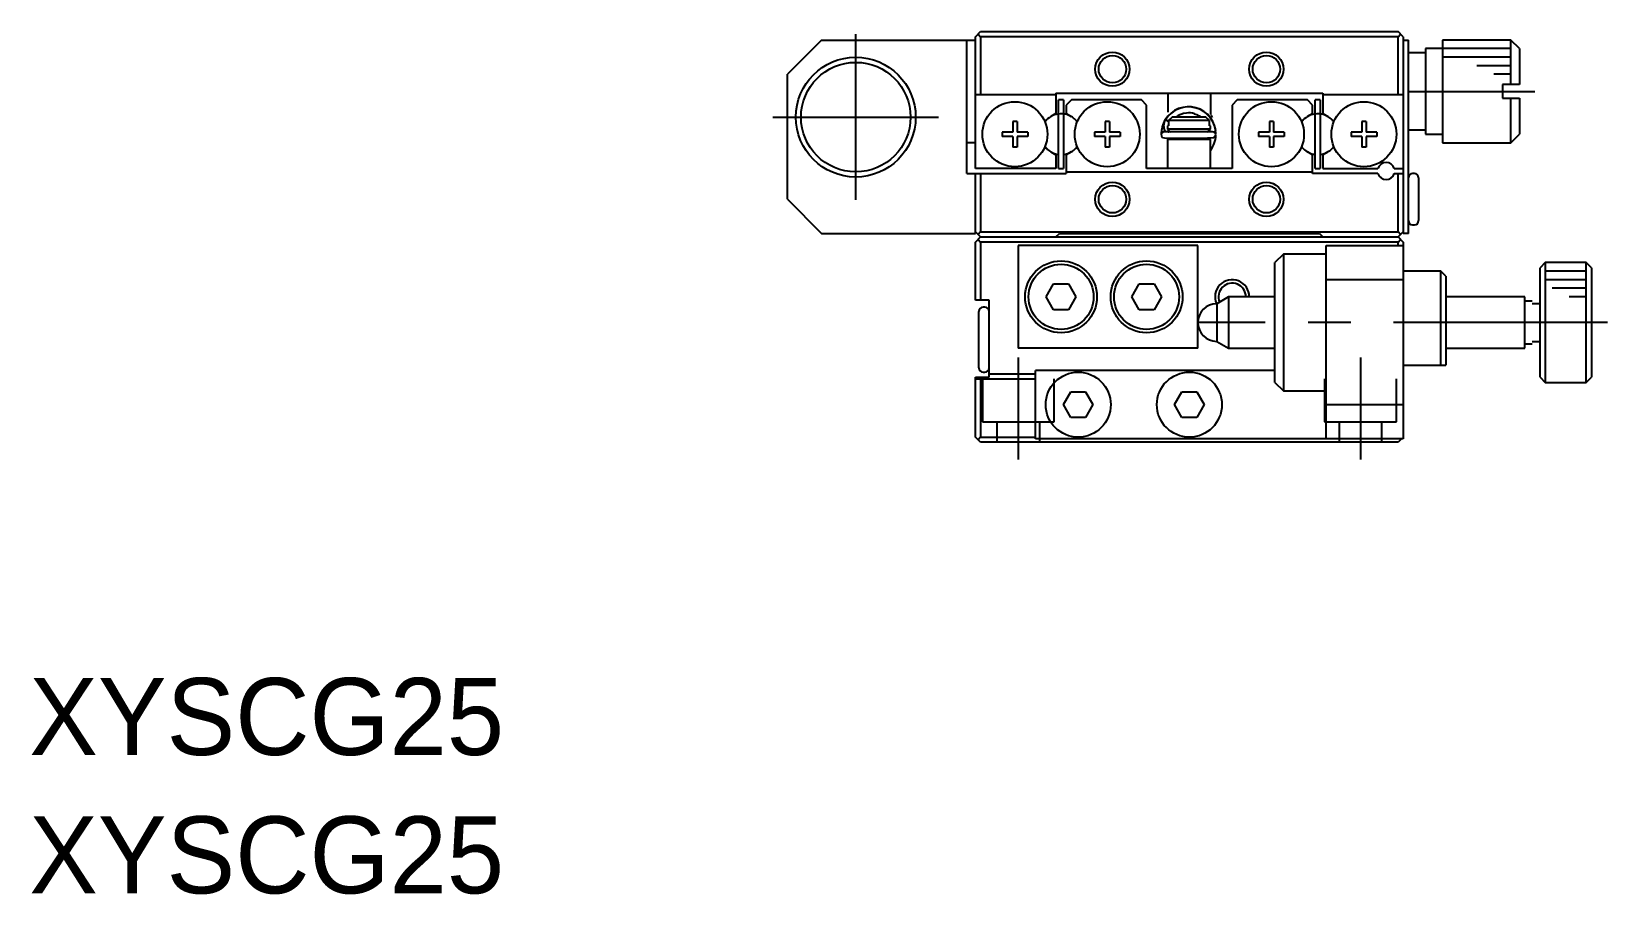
# Model space of a CAD drawing. Extents: x 109 to 321, y 55 to 222.
# Drawn here: x 111 to 203.1, y 55.1 to 105.5 of the extents above; entities that cross this region are included whole.
import ezdxf

# ---------------------------------------------------------------- set-up
doc = ezdxf.new("R2010")
doc.units = 0
doc.header["$LTSCALE"] = 10
doc.linetypes.add('CENTER', pattern=[2, 1.25, -0.25, 0.25, -0.25])
doc.linetypes.add('DASHED', pattern=[3.5, 2, -1.5])
doc.layers.get('0').update_dxf_attribs({"linetype": 'CONTINUOUS'})
doc.layers.add('CENTER', color=1, linetype='CENTER')
doc.styles.get("Standard").update_dxf_attribs({"font": 'FGP教科書体NT-M'})

msp = doc.modelspace()

# ---------------------------------------------------------------- linework, layer by layer
at = {"color": 7, "linetype": 'CONTINUOUS'}
for p, q in [((157.170916, 105.038525), (155.170916, 103.038525)), ((157.170916, 105.038525), (166.170916, 105.038525)), ((165.670916, 97.238525), (165.670916, 105.038525)), ((166.170916, 105.238525), (166.470916, 105.538525)), ((166.170916, 97.538525), (166.170916, 105.238525)), ((166.320916, 105.388525), (166.470916, 105.238525)), ((166.470916, 105.538525), (190.870916, 105.538525)), ((166.470916, 105.238525), (166.470916, 101.838525)), ((190.870916, 105.238525), (166.470916, 105.238525)), ((191.170916, 105.238525), (190.870916, 105.538525)), ((190.870916, 105.238525), (191.020916, 105.388525)), ((190.870916, 101.838525), (190.870916, 105.238525)), ((191.170916, 105.238525), (191.170916, 93.738525)), ((191.170916, 105.038525), (191.470916, 105.038525)), ((191.470916, 93.738525), (191.470916, 105.038525)), ((197.470916, 105.038525), (193.470916, 105.038525)), ((193.470916, 105.038525), (193.470916, 99.038525)), ((197.970916, 104.538525), (197.470916, 105.038525)), ((197.470916, 102.438525), (197.470916, 105.038525)), ((192.470916, 104.288525), (191.470916, 104.288525)), ((193.470916, 104.538525), (192.470916, 104.538525)), ((192.470916, 104.538525), (192.470916, 99.538525)), ((197.970916, 104.538525), (197.970916, 102.438525)), ((155.170916, 95.738525), (155.170916, 103.038525)), ((196.970916, 102.438525), (196.970916, 101.638525)), ((197.970916, 102.438525), (196.970916, 102.438525)), ((170.870916, 101.838525), (166.170916, 101.838525)), ((170.870916, 101.938525), (170.870916, 100.739991)), ((170.870916, 101.938525), (186.470916, 101.938525)), ((171.020916, 97.538525), (171.020916, 101.538525)), ((171.320916, 101.538525), (171.020916, 101.538525)), ((171.320918, 101.538525), (171.320918, 97.538525)), ((171.770916, 101.538525), (171.470916, 101.238525)), ((175.870916, 101.538525), (171.770916, 101.538525)), ((176.170916, 101.238525), (175.870916, 101.538525)), ((177.420916, 101.938525), (177.420916, 100.818735)), ((179.920916, 100.699772), (179.920916, 101.938525)), ((181.470916, 101.538525), (181.170916, 101.238525)), ((185.570916, 101.538525), (181.470916, 101.538525)), ((185.870916, 101.238525), (185.570916, 101.538525)), ((186.020916, 97.538525), (186.020916, 101.538525)), ((186.320916, 101.538525), (186.020916, 101.538525)), ((186.320918, 101.538525), (186.320918, 97.538525)), ((186.470916, 101.938525), (186.470916, 100.739991)), ((191.170916, 101.838525), (186.470916, 101.838525)), ((196.970916, 101.638525), (197.970916, 101.638525)), ((197.470916, 99.038525), (197.470916, 101.638525)), ((197.970916, 101.638525), (197.970916, 99.538525)), ((170.870916, 100.739991), (170.575666, 100.569529)), ((171.470916, 101.238525), (171.470916, 100.739991)), ((171.470916, 100.739991), (171.766166, 100.569529)), ((176.170916, 97.538525), (176.170916, 101.238525)), ((177.660966, 100.538525), (177.450916, 100.338525)), ((179.640865, 100.538525), (177.660966, 100.538525)), ((178.970184, 100.735067), (179.108969, 100.686065)), ((179.108969, 100.686065), (179.242888, 100.620165)), ((179.242888, 100.620165), (179.335235, 100.562046)), ((179.335235, 100.562046), (179.367761, 100.538696)), ((179.850916, 100.338525), (179.640865, 100.538525)), ((179.962976, 100.638609), (179.920957, 100.631004)), ((179.959337, 100.629338), (179.972581, 100.637658)), ((180.030899, 100.523136), (179.972304, 100.638602)), ((181.170916, 101.238525), (181.170916, 97.538525)), ((185.575666, 100.569529), (185.870916, 100.739991)), ((185.870916, 100.739991), (185.870916, 101.238525)), ((186.470916, 100.739991), (186.766166, 100.569529)), ((167.720916, 99.663525), (167.720916, 99.413525)), ((168.345916, 99.663525), (167.720916, 99.663525)), ((168.595916, 100.288525), (168.345916, 100.288525)), ((168.345916, 100.288525), (168.345916, 99.663525)), ((168.595916, 100.288525), (168.595916, 99.663525)), ((169.220916, 99.663525), (168.595916, 99.663525)), ((169.220916, 99.663525), (169.220916, 99.413525)), ((173.120916, 99.663525), (173.120916, 99.413525)), ((173.745916, 99.663525), (173.120916, 99.663525)), ((173.995916, 100.288525), (173.745916, 100.288525)), ((173.745916, 100.288525), (173.745916, 99.663525)), ((173.995916, 100.288525), (173.995916, 99.663525)), ((174.620916, 99.663525), (173.995916, 99.663525)), ((174.620916, 99.663525), (174.620916, 99.413525)), ((177.06948, 99.626046), (177.024124, 99.535228)), ((177.024124, 99.535228), (177.037292, 99.433037)), ((177.15874, 99.677352), (177.06948, 99.626046)), ((177.262009, 99.688267), (177.15874, 99.677352)), ((177.167931, 100.075661), (177.166446, 100.042216)), ((177.166446, 100.042216), (177.166629, 100.008738)), ((177.166629, 100.008738), (177.168479, 99.97531)), ((177.17108, 100.108991), (177.167931, 100.075661)), ((177.168479, 99.97531), (177.171991, 99.942015)), ((177.175884, 100.142125), (177.17108, 100.108991)), ((177.171991, 99.942015), (177.177156, 99.908934)), ((177.182333, 100.174979), (177.175884, 100.142125)), ((177.177156, 99.908934), (177.183963, 99.87615)), ((177.190411, 100.207474), (177.182333, 100.174979)), ((177.183963, 99.87615), (177.192394, 99.843742)), ((177.200098, 100.239528), (177.190411, 100.207474)), ((177.192394, 99.843742), (177.202429, 99.811791)), ((177.211369, 100.271064), (177.200098, 100.239528)), ((177.202429, 99.811791), (177.214043, 99.780376)), ((177.224198, 100.302002), (177.211369, 100.271064)), ((177.214043, 99.780376), (177.227207, 99.749574)), ((177.238554, 100.332267), (177.224198, 100.302002)), ((177.227207, 99.749574), (177.24189, 99.719462)), ((180.011426, 99.675805), (177.231772, 99.675805)), ((177.254399, 100.361783), (177.238554, 100.332267)), ((177.24189, 99.719462), (177.258055, 99.690113)), ((177.27075, 100.388987), (177.254399, 100.361783)), ((177.258055, 99.690113), (177.259244, 99.688084)), ((177.389649, 99.693144), (177.262009, 99.688267)), ((177.271787, 100.389492), (177.27075, 100.388987)), ((177.272826, 100.389488), (177.271787, 100.389492)), ((177.27419, 100.389274), (177.272826, 100.389488)), ((177.275874, 100.388852), (177.27419, 100.389274)), ((177.277876, 100.388222), (177.275874, 100.388852)), ((177.276476, 100.397052), (177.434753, 100.311295)), ((177.280191, 100.387386), (177.277876, 100.388222)), ((177.282813, 100.386344), (177.280191, 100.387386)), ((177.285737, 100.385101), (177.282813, 100.386344)), ((177.288957, 100.383657), (177.285737, 100.385101)), ((177.294293, 100.38114), (177.288957, 100.383657)), ((177.300243, 100.378199), (177.294293, 100.38114)), ((177.306779, 100.374848), (177.300243, 100.378199)), ((177.313868, 100.371103), (177.306779, 100.374848)), ((177.321474, 100.366984), (177.313868, 100.371103)), ((177.329561, 100.36251), (177.321474, 100.366984)), ((177.338089, 100.357704), (177.329561, 100.36251)), ((177.347014, 100.352589), (177.338089, 100.357704)), ((177.356293, 100.347191), (177.347014, 100.352589)), ((177.365881, 100.341537), (177.356293, 100.347191)), ((177.375729, 100.335654), (177.365881, 100.341537)), ((177.385789, 100.329571), (177.375729, 100.335654)), ((177.396011, 100.323319), (177.385789, 100.329571)), ((177.389649, 99.693144), (177.400791, 99.692994)), ((177.406345, 100.316929), (177.396011, 100.323319)), ((177.400791, 99.692994), (177.411901, 99.691888)), ((177.450916, 100.038525), (177.400916, 100.038525)), ((177.400916, 100.038525), (177.400916, 99.838525)), ((179.900916, 99.838525), (177.400916, 99.838525)), ((177.400916, 99.838525), (177.575733, 99.663708)), ((177.416739, 100.310432), (177.406345, 100.316929)), ((177.411901, 99.691888), (177.422917, 99.689832)), ((177.427142, 100.30386), (177.416739, 100.310432)), ((177.422917, 99.689832), (177.43378, 99.686838)), ((177.450916, 100.288579), (177.427142, 100.30386)), ((177.43378, 99.686838), (177.444429, 99.682921)), ((177.434753, 100.311295), (177.452605, 100.299856)), ((177.444429, 99.682921), (177.454807, 99.678104)), ((177.450916, 100.338525), (177.450916, 100.038525)), ((179.850916, 100.338525), (177.450916, 100.338525)), ((177.454807, 99.678104), (177.464857, 99.672411)), ((177.464857, 99.672411), (177.474524, 99.665876)), ((179.727318, 99.664928), (179.900916, 99.838525)), ((179.78397, 99.695006), (179.758343, 99.69561)), ((179.900092, 99.691658), (179.78397, 99.695006)), ((179.797881, 99.735202), (179.848864, 99.77587)), ((179.847121, 99.784577), (179.862188, 99.692946)), ((179.850916, 100.038525), (179.850916, 100.338525)), ((179.900916, 100.038525), (179.850916, 100.038525)), ((180.015453, 99.686229), (179.900092, 99.691658)), ((179.900916, 99.838525), (179.900916, 100.038525)), ((180.119381, 99.665184), (180.015453, 99.686229)), ((180.196654, 99.595744), (180.119381, 99.665184)), ((180.2079, 99.739178), (180.170914, 99.930529)), ((180.185543, 99.399008), (180.221394, 99.497089)), ((180.221394, 99.497089), (180.196654, 99.595744)), ((182.720916, 99.663525), (182.720916, 99.413525)), ((183.345916, 99.663525), (182.720916, 99.663525)), ((183.595916, 100.288525), (183.345916, 100.288525)), ((183.345916, 100.288525), (183.345916, 99.663525)), ((183.595916, 100.288525), (183.595916, 99.663525)), ((184.220916, 99.663525), (183.595916, 99.663525)), ((184.220916, 99.663525), (184.220916, 99.413525)), ((188.120916, 99.663525), (188.120916, 99.413525)), ((188.745916, 99.663525), (188.120916, 99.663525)), ((188.995916, 100.288525), (188.745916, 100.288525)), ((188.745916, 100.288525), (188.745916, 99.663525)), ((188.995916, 100.288525), (188.995916, 99.663525)), ((189.620916, 99.663525), (188.995916, 99.663525)), ((189.620916, 99.663525), (189.620916, 99.413525)), ((191.470916, 99.788525), (192.470916, 99.788525)), ((192.470916, 99.538525), (193.470916, 99.538525)), ((197.470916, 99.038525), (197.970916, 99.538525)), ((166.170916, 99.038525), (165.670916, 99.038525)), ((168.345916, 99.413525), (167.720916, 99.413525)), ((168.345916, 99.413525), (168.345916, 98.788525)), ((168.595916, 98.788525), (168.345916, 98.788525)), ((168.595916, 99.413525), (168.595916, 98.788525)), ((169.220916, 99.413525), (168.595916, 99.413525)), ((173.745916, 99.413525), (173.120916, 99.413525)), ((173.745916, 99.413525), (173.745916, 98.788525)), ((173.995916, 98.788525), (173.745916, 98.788525)), ((173.995916, 99.413525), (173.995916, 98.788525)), ((174.620916, 99.413525), (173.995916, 99.413525)), ((177.037292, 99.433037), (177.105442, 99.35583)), ((177.105442, 99.35583), (177.212546, 99.326055)), ((177.407403, 99.245232), (177.391871, 99.317903)), ((177.478073, 99.315682), (177.400916, 99.238525)), ((179.900916, 99.238525), (177.400916, 99.238525)), ((177.400916, 99.238525), (177.400916, 97.538525)), ((177.470916, 99.315853), (177.470916, 99.308525)), ((179.900916, 99.238525), (179.822317, 99.317125)), ((179.852574, 99.317928), (179.847621, 99.292021)), ((179.900916, 97.538525), (179.900916, 99.238525)), ((180.098986, 99.337916), (180.185543, 99.399008)), ((183.345916, 99.413525), (182.720916, 99.413525)), ((183.345916, 99.413525), (183.345916, 98.788525)), ((183.595916, 98.788525), (183.345916, 98.788525)), ((183.595916, 99.413525), (183.595916, 98.788525)), ((184.220916, 99.413525), (183.595916, 99.413525)), ((188.745916, 99.413525), (188.120916, 99.413525)), ((188.745916, 99.413525), (188.745916, 98.788525)), ((188.995916, 98.788525), (188.745916, 98.788525)), ((188.995916, 99.413525), (188.995916, 98.788525)), ((189.620916, 99.413525), (188.995916, 99.413525)), ((193.470916, 99.038525), (197.470916, 99.038525)), ((170.575666, 98.507522), (170.870916, 98.337059)), ((170.870916, 98.337059), (170.870916, 97.538525)), ((171.766166, 98.507522), (171.470916, 98.337059)), ((171.470916, 98.337059), (171.470916, 97.238525)), ((185.870916, 98.337059), (185.575666, 98.507522)), ((185.870916, 97.238525), (185.870916, 98.337059)), ((186.766166, 98.507522), (186.470916, 98.337059)), ((186.470916, 98.337059), (186.470916, 97.538525)), ((165.670916, 97.238525), (171.470916, 97.238525)), ((170.870916, 97.538525), (166.170916, 97.538525)), ((166.170916, 93.738525), (166.170916, 97.238525)), ((166.470916, 97.238525), (166.470916, 93.838525)), ((171.020916, 97.538525), (171.320916, 97.538525)), ((171.470916, 97.338525), (185.870916, 97.338525)), ((181.170916, 97.538525), (176.170916, 97.538525)), ((189.693946, 97.238525), (185.870916, 97.238525)), ((186.020916, 97.538525), (186.320916, 97.538525)), ((186.470916, 97.538525), (189.693946, 97.538525)), ((190.647885, 97.538525), (191.170916, 97.538525)), ((190.647885, 97.238525), (191.170916, 97.238525)), ((190.870916, 93.838525), (190.870916, 97.238525)), ((191.820916, 97.238525), (191.720916, 97.238525)), ((192.070916, 96.988525), (192.070916, 94.488525)), ((155.170916, 95.738525), (157.170916, 93.738525)), ((191.720916, 94.238525), (191.820916, 94.238525)), ((157.170916, 93.738525), (166.170916, 93.738525)), ((166.170916, 93.838525), (166.470916, 93.538525)), ((166.170916, 93.238525), (166.470916, 93.538525)), ((166.170916, 89.838525), (166.170916, 93.238525)), ((166.470916, 93.838525), (166.320916, 93.688525)), ((166.320916, 93.388525), (166.470916, 93.238525)), ((166.470916, 93.838525), (190.870916, 93.838525)), ((166.470916, 93.538525), (190.870916, 93.538525)), ((190.870916, 93.238525), (166.470916, 93.238525)), ((166.470916, 93.238525), (166.470916, 89.838525)), ((170.870916, 93.538525), (171.070916, 93.738525)), ((171.070916, 93.738525), (186.270916, 93.738525)), ((186.270916, 93.738525), (186.470916, 93.538525)), ((191.020916, 93.688525), (190.870916, 93.838525)), ((190.870916, 93.538525), (191.170916, 93.838525)), ((190.870916, 93.538525), (191.170916, 93.238525)), ((190.870916, 93.238525), (191.020916, 93.388525)), ((190.870916, 93.038525), (190.870916, 93.238525)), ((191.470916, 93.738525), (191.170916, 93.738525)), ((191.170916, 93.238525), (191.170916, 81.738525)), ((168.670916, 93.038525), (168.670916, 87.038525)), ((179.170916, 93.038525), (168.670916, 93.038525)), ((179.170916, 87.038525), (179.170916, 93.038525)), ((184.170916, 92.538525), (183.670916, 92.038525)), ((184.170916, 92.538525), (184.170916, 84.538525)), ((186.670916, 92.538525), (184.170916, 92.538525)), ((186.670916, 93.038525), (191.170916, 93.038525)), ((186.670916, 81.738525), (186.670916, 93.038525)), ((183.670916, 85.038525), (183.670916, 92.038525)), ((193.370916, 91.538525), (191.170916, 91.538525)), ((193.370916, 86.038525), (193.370916, 91.538525)), ((193.670916, 91.238525), (193.370916, 91.538525)), ((193.670916, 91.238525), (193.670916, 86.038525)), ((199.470916, 92.038525), (199.170916, 91.738525)), ((199.170916, 85.338525), (199.170916, 91.738525)), ((199.470916, 92.038525), (199.470916, 85.038525)), ((201.870916, 92.038525), (199.470916, 92.038525)), ((201.870916, 85.038525), (201.870916, 92.038525)), ((202.170916, 91.738525), (201.870916, 92.038525)), ((202.170916, 91.738525), (202.170916, 85.338525)), ((170.30489, 90.038525), (170.737903, 90.788525)), ((170.737903, 90.788525), (171.603928, 90.788525)), ((171.603928, 90.788525), (172.036941, 90.038525)), ((175.30489, 90.038525), (175.737903, 90.788525)), ((175.737903, 90.788525), (176.603928, 90.788525)), ((176.603928, 90.788525), (177.036941, 90.038525)), ((191.170916, 91.038525), (186.670916, 91.038525)), ((166.970916, 89.838525), (166.170916, 89.838525)), ((166.720916, 89.438525), (166.620916, 89.438525)), ((166.970916, 85.338525), (166.970916, 89.838525)), ((170.737903, 89.288525), (170.30489, 90.038525)), ((172.036941, 90.038525), (171.603928, 89.288525)), ((175.737903, 89.288525), (175.30489, 90.038525)), ((177.036941, 90.038525), (176.603928, 89.288525)), ((180.963736, 90.038525), (180.270916, 89.638525)), ((180.270916, 89.638525), (180.270916, 87.438525)), ((180.963736, 90.03853), (180.963736, 87.03852)), ((183.670916, 90.038525), (180.963736, 90.038525)), ((198.270916, 90.038525), (193.670916, 90.038525)), ((198.270916, 87.038525), (198.270916, 90.038525)), ((199.170916, 89.638525), (198.703928, 89.638525)), ((166.370916, 85.888525), (166.370916, 89.188525)), ((171.603928, 89.288525), (170.737903, 89.288525)), ((176.603928, 89.288525), (175.737903, 89.288525)), ((179.170916, 87.038525), (168.670916, 87.038525)), ((180.270916, 87.438525), (180.963736, 87.038525)), ((180.963736, 87.038525), (183.670896, 87.038525)), ((193.670935, 87.038525), (198.270916, 87.038525)), ((198.703928, 87.438525), (199.170916, 87.438525)), ((169.670916, 81.738525), (169.670916, 85.738525)), ((183.670916, 85.738525), (169.670916, 85.738525)), ((191.170916, 86.038525), (193.670916, 86.038525)), ((166.170916, 85.338525), (166.970916, 85.338525)), ((166.170916, 81.838525), (166.170916, 85.338525)), ((166.170916, 85.238525), (169.670916, 85.238525)), ((166.470916, 85.238525), (166.470916, 81.838525)), ((166.620916, 85.638525), (166.720916, 85.638525)), ((166.970916, 85.538525), (169.670916, 85.538525)), ((183.670916, 85.038525), (184.170916, 84.538525)), ((199.170916, 85.338525), (199.470916, 85.038525)), ((199.470916, 85.038525), (201.870916, 85.038525)), ((201.870916, 85.038525), (202.170916, 85.338525)), ((171.30489, 83.738525), (171.737903, 84.488525)), ((171.737903, 84.488525), (172.603928, 84.488525)), ((172.603928, 84.488525), (173.036941, 83.738525)), ((177.80489, 83.738525), (178.237903, 84.488525)), ((178.237903, 84.488525), (179.103928, 84.488525)), ((179.103928, 84.488525), (179.536941, 83.738525)), ((184.170916, 84.538525), (186.670916, 84.538525)), ((171.737903, 82.988525), (171.30489, 83.738525)), ((172.603928, 82.988525), (171.737903, 82.988525)), ((173.036941, 83.738525), (172.603928, 82.988525)), ((178.237903, 82.988525), (177.80489, 83.738525)), ((179.103928, 82.988525), (178.237903, 82.988525)), ((179.536941, 83.738525), (179.103928, 82.988525)), ((186.670916, 83.738525), (191.170916, 83.738525)), ((166.470916, 81.538525), (166.170916, 81.838525)), ((166.470916, 81.838525), (166.320916, 81.688525)), ((166.470916, 81.838525), (169.670916, 81.838525)), ((190.870916, 81.538525), (166.470916, 81.538525)), ((191.170916, 81.738525), (169.670916, 81.738525)), ((191.070916, 81.738525), (190.870916, 81.538525)), ((191.020916, 81.688525), (190.970916, 81.738525))]:
    msp.add_line(p, q, dxfattribs=at)
at = {"color": 3, "linetype": 'CONTINUOUS'}
for p, q in [((197.470916, 104.538525), (193.470916, 104.538525)), ((197.470916, 104.038525), (193.470916, 104.038525)), ((197.470916, 103.538525), (195.470916, 103.538525)), ((197.470916, 103.038525), (196.470916, 103.038525)), ((201.870916, 91.538525), (199.470916, 91.538525)), ((201.870916, 91.038525), (199.470916, 91.038525)), ((201.870916, 90.538525), (199.870916, 90.538525)), ((198.703928, 89.788525), (198.270916, 89.788525)), ((201.870916, 90.038525), (200.870916, 90.038525)), ((198.270916, 87.288525), (198.703928, 87.288525))]:
    msp.add_line(p, q, dxfattribs=at)
at = {"color": 3, "linetype": 'DASHED'}
for p, q in [((166.570916, 85.238525), (166.570916, 82.738525)), ((170.770916, 82.738525), (170.770916, 85.238525)), ((186.570916, 85.238525), (186.570916, 82.738525)), ((190.770916, 82.738525), (190.770916, 85.238525)), ((166.570916, 82.738525), (170.770916, 82.738525)), ((167.420916, 82.738525), (167.420916, 81.538525)), ((169.920916, 81.538525), (169.920916, 82.738525)), ((186.570916, 82.738525), (190.770916, 82.738525)), ((187.420916, 82.738525), (187.420916, 81.538525)), ((189.920916, 81.538525), (189.920916, 82.738525))]:
    msp.add_line(p, q, dxfattribs=at)
at = {"color": 3, "linetype": 'CONTINUOUS'}
for centre in [(174.170916, 103.338525), (183.170916, 103.338525), (174.170916, 95.738525), (183.170916, 95.738525)]:
    msp.add_circle(centre, 1, dxfattribs=at)
at = {"color": 7, "linetype": 'CONTINUOUS'}
for centre, radius in [((174.170916, 103.338525), 0.8), ((183.170916, 103.338525), 0.8), ((159.170916, 100.538525), 3.5), ((159.170916, 100.538525), 3.2), ((168.470916, 99.538525), 1.9), ((173.870916, 99.538525), 1.9), ((183.470916, 99.538525), 1.9), ((188.870916, 99.538525), 1.9), ((174.170916, 95.738525), 0.8), ((183.170916, 95.738525), 0.8), ((171.170916, 90.038525), 2.1), ((176.170916, 90.038525), 2.1), ((171.170916, 90.038525), 1.9), ((176.170916, 90.038525), 1.9), ((172.170916, 83.738525), 1.9), ((178.670916, 83.738525), 1.9)]:
    msp.add_circle(centre, radius, dxfattribs=at)
for centre, radius, start, end in [((171.170917, 99.538525), 1.1905, 120.000042, 142.457024), ((171.170917, 99.538525), 1.1905, 97.238316, 120), ((171.170917, 99.538525), 1.1905, 60.000042, 97.238316), ((171.170916, 99.538525), 1.1905, 45, 60), ((178.622472, 99.548284), 1.598393, 0.536816, 148.370163), ((178.622489, 99.534639), 1.598467, 359.611696, 147.708539), ((178.623158, 99.534803), 1.249296, 95.76407978, 126.52934991), ((178.624273, 99.543382), 1.240874, 73.81356654, 95.8551101), ((186.170917, 99.538525), 1.1905, 120.000042, 142.457024), ((186.170917, 99.538525), 1.1905, 97.238411, 120), ((186.170917, 99.538525), 1.1905, 60.000042, 97.238411), ((186.170916, 99.538525), 1.1905, 45, 60), ((171.263056, 99.447525), 1.32, 135.034999, 141.739912), ((171.078775, 99.447525), 1.32, 38.260088, 44.965001), ((171.170917, 99.538525), 1.1905, 37.543078, 44.642946), ((178.631214, 99.542464), 1.608889, 148.356938, 180.616493), ((186.263056, 99.447525), 1.32, 135.034999, 141.739912), ((186.078775, 99.447525), 1.32, 38.260088, 44.965001), ((186.170917, 99.538525), 1.1905, 37.543078, 44.642946), ((171.263056, 99.629525), 1.32, 218.260088, 224.965001), ((171.170917, 99.538525), 1.1905, 217.542976, 224.643568), ((171.170916, 99.538525), 1.1905, 225, 240), ((171.170916, 99.538525), 1.1905, 300, 315), ((171.078775, 99.629525), 1.32, 315.034999, 321.739912), ((171.170917, 99.538525), 1.1905, 314.999966, 322.456922), ((178.491485, 139.310652), 40.005045, 268.16797357, 272.30290503), ((178.619523, 99.539531), 1.601567, 323.152208, 357.922405), ((186.263056, 99.629525), 1.32, 218.260088, 224.965001), ((186.170917, 99.538525), 1.1905, 217.542976, 224.643568), ((186.170917, 99.538525), 1.1905, 224.999966, 262.761639), ((186.170916, 99.538525), 1.1905, 300, 315), ((186.078775, 99.629525), 1.32, 315.034999, 321.739912), ((186.170917, 99.538525), 1.1905, 314.999966, 322.456922), ((171.170917, 99.538525), 1.1905, 240, 262.761685), ((171.170917, 99.538525), 1.1905, 277.238379, 300), ((186.170917, 99.538525), 1.1905, 277.238411, 300), ((190.170916, 97.388525), 0.5, 17.457603, 162.542397), ((190.170916, 97.388525), 0.5, 197.457603, 342.542397), ((191.720916, 96.988525), 0.25, 90, 180), ((191.820916, 96.988525), 0.25, 0, 90), ((191.720916, 94.488525), 0.25, 180, 270), ((191.820916, 94.488525), 0.25, 270, 0), ((181.170916, 90.038525), 0.8, 0, 202.560034), ((166.620916, 89.188525), 0.25, 90, 180), ((166.720916, 89.188525), 0.25, 0, 90), ((180.270916, 88.538525), 1.1, 90, 270), ((166.620916, 85.888525), 0.25, 180, 270), ((166.720916, 85.888525), 0.25, 270, 0)]:
    msp.add_arc(centre, radius, start, end, dxfattribs=at)
at = {"color": 3, "linetype": 'CONTINUOUS'}
msp.add_arc((181.170916, 90.038525), 1, 0, 203.585879, dxfattribs=at)
at = {"layer": 'CENTER', "color": 1, "linetype": 'CENTER'}
for p, q in [((159.170916, 95.698525), (159.170916, 105.378525)), ((191.470916, 102.038525), (198.870916, 102.038525)), ((154.330916, 100.538525), (164.010916, 100.538525)), ((203.110916, 88.538525), (179.170916, 88.538525)), ((168.670916, 86.488525), (168.670916, 80.538525)), ((188.670916, 86.488525), (188.670916, 80.538525))]:
    msp.add_line(p, q, dxfattribs=at)

# ---------------------------------------------------------------- texts
at = {"color": 7}
for p in [(110.854256, 63.270008), (110.854256, 55.185722)]:
    msp.add_text('XYSCG25', height=4.5, dxfattribs=at).set_placement(p)

doc.saveas('drawing.dxf')
